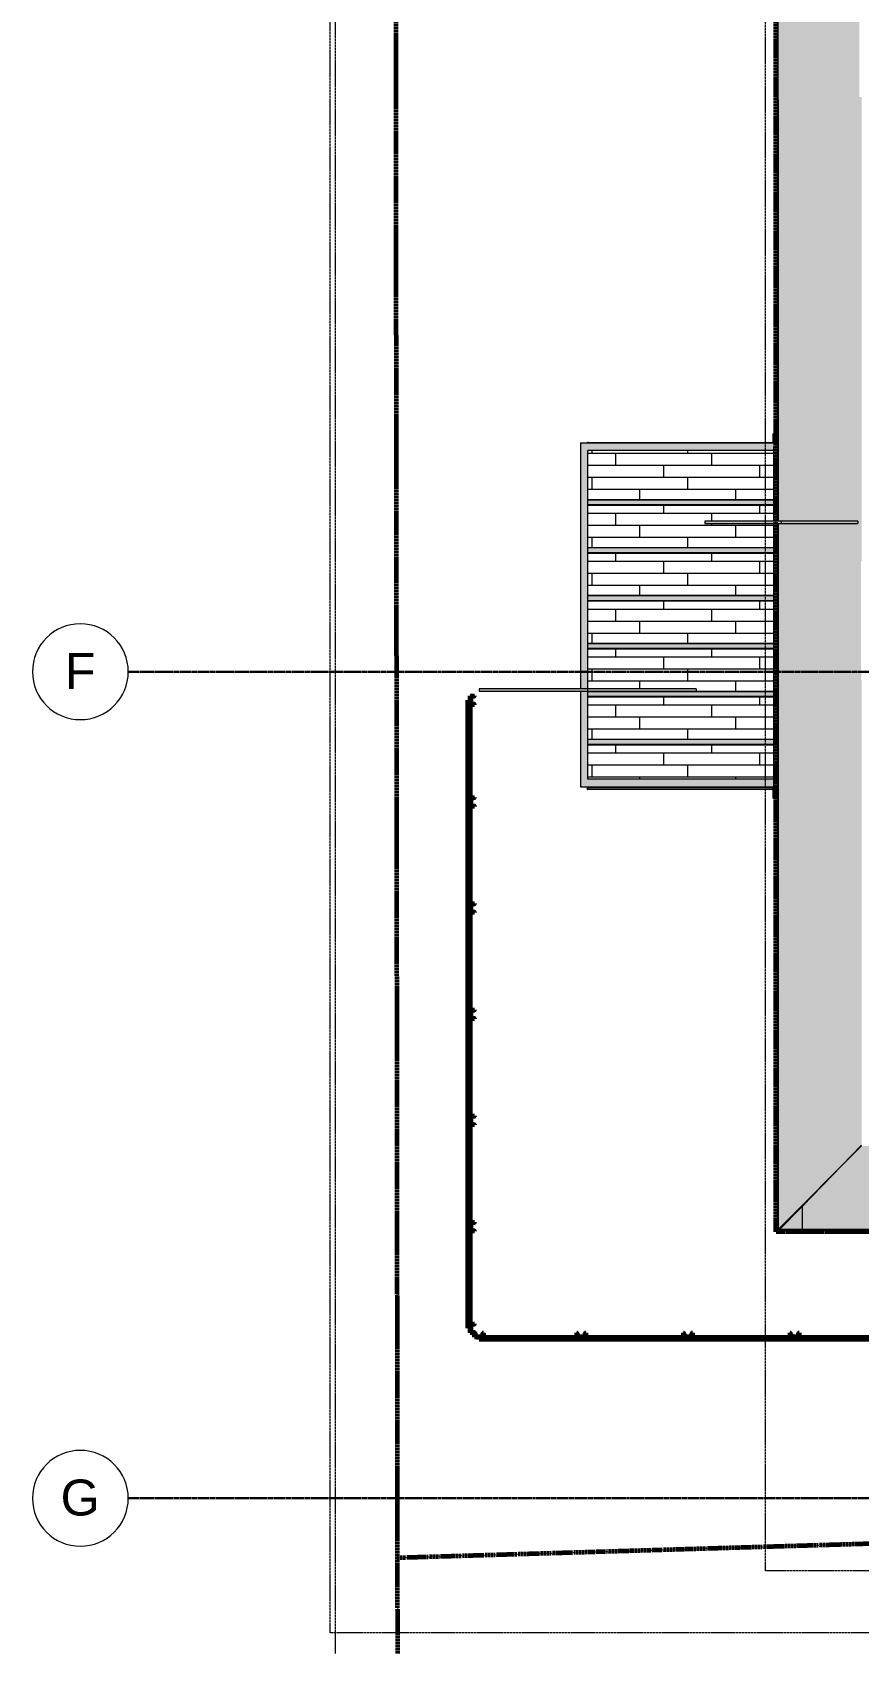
# Model space of a CAD drawing. Header units: inches. Extents: x -4110 to -1807, y 9775 to 11251.
# Drawn here: x -4109 to -3833, y 9839 to 10381 of the extents above; entities that cross this region are included whole.
import ezdxf

# ---------------------------------------------------------------- set-up
doc = ezdxf.new("R2010")
doc.units = ezdxf.units.IN
doc.header["$MEASUREMENT"] = 0
for name, pattern in [('Aligning Line 1_8_', [0.25, 0.125, -0.125]), ('Aligning Line 1_8__2_', [0.25, 0.125, -0.125]), ('Dash 1_16_', [0.125, 0.0625, -0.0625]), ('Double Dash 3_8_', [1, 0.375, -0.125, 0.125, -0.125, 0.125, -0.125]), ('Grid Line 1_2_', [0.875, 0.5, -0.125, 0.125, -0.125]), ('Hidden 1_8__2_', [0.1875, 0.125, -0.0625])]:
    doc.linetypes.add(name, pattern=pattern)
for name, color, linetype, lineweight in [('0-1', 7, 'Continuous', 5), ('0-3', 10, 'Continuous', 18), ('0-4', 250, 'Double Dash 3_8_', 60), ('0-5', 165, 'Continuous', 5), ('A-CLNG-1', 10, 'Continuous', 18), ('A-CLNG-PATT-1', 252, 'Continuous', 18), ('A-FLOR-PATT-1', 251, 'Continuous', 9), ('A-GLAZ-1', 10, 'Continuous', 18), ('A-GLAZ-6', 251, 'Continuous', 9), ('A-GLAZ-CURT-1', 35, 'Continuous', 9), ('A-GLAZ-CURT-2', 7, 'Continuous', 9), ('A-GLAZ-CURT-3', 250, 'Continuous', 60), ('A-GLAZ-CWMG-1', 7, 'Continuous', 9), ('A-GLAZ-CWMG-2', 250, 'Continuous', 60), ('A-WALL-1', 8, 'Continuous', 5), ('A-WALL-10', 255, 'Continuous', 18), ('A-WALL-6', 10, 'Continuous', 18), ('C-PROP-LINE-1', 250, 'Double Dash 3_8_', 60), ('C-PROP-LINE-2', 250, 'Dash 1_16_', 60), ('G-ANNO-SYMB-1', 147, 'Aligning Line 1_8_', 9), ('G-ANNO-SYMB-2', 147, 'Aligning Line 1_8__2_', 9), ('S-BEAM-1', 135, 'Continuous', 9), ('S-BEAM-2', 7, 'Continuous', 9), ('S-BEAM-3', 7, 'Hidden 1_8__2_', 9), ('S-GRID-1', 1, 'Grid Line 1_2_', 30), ('S-GRID-IDEN', 1, 'Continuous', 9), ('S-GRID-IDEN-1', 147, 'Continuous', 9)]:
    doc.layers.add(name, color=color, linetype=linetype, lineweight=lineweight)
doc.styles.add('Arial', font='arial.ttf', dxfattribs={"height": 12})

# ---------------------------------------------------------------- blocks, each defined once
blk = doc.blocks.new('CTR - 1st Phase - Unit Layouts_rvt-1-ENLARGED RCP - 1ST FLOOR PLAN - WEST')
at = {"layer": 'G-ANNO-SYMB-1'}
for p, q in [((-4009.53, 9846.28), (-4009.53, 11153.47)), ((-1871.59, 9846.28), (-4009.53, 9846.28))]:
    blk.add_line(p, q, dxfattribs=at)
blk = doc.blocks.new('Perforated Panel at Magic-Pak - hvac panel - 2nd floor 2-2702973-ENLARGED RCP - 1ST FLOOR PLAN - WEST')
at = {"layer": 'A-GLAZ-6'}
h = blk.add_hatch(dxfattribs=at)
h.set_pattern_fill('FP_11', color=256, style=0, pattern_type=2)
h.set_pattern_definition([(0, (0, 4.156), (1, -1), [0.5, -1.5]), (270, (0.25, 4.406), (-1, -1), [0.5, -1.5])])
h.paths.add_polyline_path([(-19.01, 4.12), (19.01, 4.12), (19.01, 4.19), (-19.01, 4.19)], flags=0)
at = {"layer": 'A-GLAZ-1'}
for p, q in [((19.01, 4.19), (-19.01, 4.19)), ((-19.01, 4.12), (-19.01, 4.19)), ((19.01, 4.12), (-19.01, 4.12)), ((19.01, 4.12), (19.01, 4.19))]:
    blk.add_line(p, q, dxfattribs=at)
blk = doc.blocks.new('Horizontal_Siding - Horizontal_Siding-2854973-ENLARGED RCP - 1ST FLOOR PLAN - WEST')
at = {"layer": 'A-GLAZ-CURT-1'}
blk.add_hatch(color=256, dxfattribs=at).paths.add_polyline_path([(15.73, 1.5), (18.12, 1.5), (18.12, 2.25), (-18.12, 2.25), (-18.12, 1.5), (15.65, 1.5)], flags=0)
at = {"layer": 'A-GLAZ-CURT-2'}
for p, q in [((18.12, 2.25), (-18.12, 2.25)), ((-18.12, 2.25), (-18.12, 1.5)), ((-18.12, 1.5), (18.12, 1.5)), ((18.12, 2.25), (18.12, 1.5))]:
    blk.add_line(p, q, dxfattribs=at)
blk = doc.blocks.new('Horizontal_Siding - Horizontal_Siding-2855037-ENLARGED RCP - 1ST FLOOR PLAN - WEST')
at = {"layer": 'A-GLAZ-CURT-1'}
blk.add_hatch(color=256, dxfattribs=at).paths.add_polyline_path([(16.98, -1.5), (-16.98, -1.5), (-16.98, -2.25), (16.98, -2.25)], flags=0)
at = {"layer": 'A-GLAZ-CURT-3'}
for p, q in [((-16.98, -1.5), (16.98, -1.5)), ((-16.98, -2.25), (-16.98, -1.5)), ((16.98, -2.25), (-16.98, -2.25)), ((16.98, -1.5), (16.98, -2.25))]:
    blk.add_line(p, q, dxfattribs=at)
blk = doc.blocks.new('Horizontal_Siding - Horizontal_Siding-2855038-ENLARGED RCP - 1ST FLOOR PLAN - WEST')
at = {"layer": 'A-GLAZ-CURT-1'}
blk.add_hatch(color=256, dxfattribs=at).paths.add_polyline_path([(17.73, -1.5), (-17.73, -1.5), (-17.73, -2.25), (17.73, -2.25)], flags=0)
at = {"layer": 'A-GLAZ-CURT-3'}
for p, q in [((-17.73, -1.5), (17.73, -1.5)), ((-17.73, -2.25), (-17.73, -1.5)), ((17.73, -2.25), (-17.73, -2.25)), ((17.73, -1.5), (17.73, -2.25))]:
    blk.add_line(p, q, dxfattribs=at)
blk = doc.blocks.new('Rectangular Mullion - RAILING POST-2669755-ENLARGED RCP - 1ST FLOOR PLAN - WEST')
at = {"layer": 'A-GLAZ-CWMG-1'}
blk.add_hatch(color=256, dxfattribs=at).paths.add_polyline_path([(1.5, 0), (1.35, 0.06), (1.29, 0.21), (1.22, 1.18), (-1.22, 1.18), (-1.29, 0.21), (-1.35, 0.06), (-1.5, 0), (-1.5, 1.5), (1.5, 1.5), (1.5, 0.21)], flags=0)
at = {"layer": 'A-GLAZ-CWMG-2'}
for p, q in [((-1.5, 1.5), (-1.5, 0)), ((1.5, 1.5), (-1.5, 1.5)), ((-1.29, 0.21), (-1.22, 1.18)), ((-1.22, 1.18), (1.22, 1.18)), ((1.22, 1.18), (1.29, 0.21)), ((1.5, 0), (1.5, 1.5))]:
    blk.add_line(p, q, dxfattribs=at)
for centre, start, end in [((-1.5, 0.21), 270, 0.528), ((1.5, 0.21), 179.472, 270)]:
    blk.add_arc(centre, 0.21, start, end, dxfattribs=at)
blk = doc.blocks.new('Rectangular Mullion - RAILING POST-2680127-ENLARGED RCP - 1ST FLOOR PLAN - WEST')
at = {"layer": 'A-GLAZ-CWMG-1'}
blk.add_hatch(color=256, dxfattribs=at).paths.add_polyline_path([(0, 0), (-0.15, 0.06), (-0.21, 0.21), (-0.28, 1.18), (-2.72, 1.18), (-2.79, 0.21), (-2.85, 0.06), (-3, 0), (-3, 1.5), (0, 1.5), (0, 0.21)], flags=0)
at = {"layer": 'A-GLAZ-CWMG-2'}
for p, q in [((-3, 1.5), (-3, 0)), ((0, 1.5), (-3, 1.5)), ((-2.79, 0.21), (-2.72, 1.18)), ((-2.72, 1.18), (-0.28, 1.18)), ((-0.28, 1.18), (-0.21, 0.21)), ((0, 0), (0, 1.5))]:
    blk.add_line(p, q, dxfattribs=at)
for centre, start, end in [((-3, 0.21), 270, 0.528), ((0, 0.21), 179.472, 270)]:
    blk.add_arc(centre, 0.21, start, end, dxfattribs=at)
blk = doc.blocks.new('Rectangular Mullion - RAILING POST-2806293-ENLARGED RCP - 1ST FLOOR PLAN - WEST')
at = {"layer": 'A-GLAZ-CWMG-1'}
blk.add_hatch(color=256, dxfattribs=at).paths.add_polyline_path([(-3, 1.5), (-3, 0), (-2.85, 0.06), (-2.79, 0.21), (-2.72, 1.18), (-0.28, 1.18), (-0.21, 0.21), (-0.15, 0.06), (0, 0), (0, 1.5), (-1.5, 1.5)], flags=0)
at = {"layer": 'A-GLAZ-CWMG-2'}
for p, q in [((-3, 1.5), (0, 1.5)), ((-3, 0), (-3, 1.5)), ((-2.72, 1.18), (-2.79, 0.21)), ((-0.28, 1.18), (-2.72, 1.18)), ((-0.21, 0.21), (-0.28, 1.18)), ((0, 1.5), (0, 0))]:
    blk.add_line(p, q, dxfattribs=at)
for centre, start, end in [((-3, 0.21), 270, 0.528), ((0, 0.21), 179.472, 270)]:
    blk.add_arc(centre, 0.211, start, end, dxfattribs=at)
blk = doc.blocks.new('Horizontal_Siding - Horizontal_Siding-3202369-ENLARGED RCP - 1ST FLOOR PLAN - WEST')
at = {"layer": 'A-GLAZ-CURT-1'}
blk.add_hatch(color=256, dxfattribs=at).paths.add_polyline_path([(-17.06, 2.25), (-17.06, 1.5), (17.06, 1.5), (17.06, 2.25), (-12.37, 2.25)], flags=0)
at = {"layer": 'A-GLAZ-CURT-3'}
for p, q in [((-17.06, 1.5), (-17.06, 2.25)), ((-17.06, 2.25), (17.06, 2.25)), ((17.06, 1.5), (-17.06, 1.5)), ((17.06, 2.25), (17.06, 1.5))]:
    blk.add_line(p, q, dxfattribs=at)
blk = doc.blocks.new('Horizontal_Siding - Horizontal_Siding-3202368-ENLARGED RCP - 1ST FLOOR PLAN - WEST')
at = {"layer": 'A-GLAZ-CURT-1'}
blk.add_hatch(color=256, dxfattribs=at).paths.add_polyline_path([(-17.81, 2.25), (-17.81, 1.5), (17.81, 1.5), (17.81, 2.25)], flags=0)
at = {"layer": 'A-GLAZ-CURT-3'}
for p, q in [((-17.81, 1.5), (-17.81, 2.25)), ((-17.81, 2.25), (17.81, 2.25)), ((17.81, 1.5), (-17.81, 1.5)), ((17.81, 2.25), (17.81, 1.5))]:
    blk.add_line(p, q, dxfattribs=at)
blk = doc.blocks.new('Rectangular Mullion - RAILING POST-2666421-ENLARGED RCP - 1ST FLOOR PLAN - WEST')
at = {"layer": 'A-GLAZ-CWMG-1'}
blk.add_hatch(color=256, dxfattribs=at).paths.add_polyline_path([(0, -1.5), (-1.5, -1.5), (-1.5, 0), (-1.35, -0.06), (-1.29, -0.21), (-1.22, -1.18), (1.22, -1.18), (1.29, -0.21), (1.35, -0.06), (1.5, 0), (1.5, -1.5)], flags=0)
at = {"layer": 'A-GLAZ-CWMG-2'}
for p, q in [((-1.5, 0), (-1.5, -1.5)), ((1.5, -1.5), (1.5, 0)), ((-1.5, -1.5), (1.5, -1.5)), ((-1.22, -1.18), (-1.29, -0.21)), ((1.22, -1.18), (-1.22, -1.18)), ((1.29, -0.21), (1.22, -1.18))]:
    blk.add_line(p, q, dxfattribs=at)
for centre, start, end in [((-1.5, -0.21), 359.472, 90), ((1.5, -0.21), 90, 180.528)]:
    blk.add_arc(centre, 0.21, start, end, dxfattribs=at)
blk = doc.blocks.new('Rectangular Mullion - RAILING POST-2680133-ENLARGED RCP - 1ST FLOOR PLAN - WEST')
at = {"layer": 'A-GLAZ-CWMG-1'}
blk.add_hatch(color=256, dxfattribs=at).paths.add_polyline_path([(0, -1.5), (-3, -1.5), (-3, 0), (-2.85, -0.06), (-2.79, -0.21), (-2.72, -1.18), (-0.28, -1.18), (-0.21, -0.21), (-0.15, -0.06), (0, 0), (0, -1.18)], flags=0)
at = {"layer": 'A-GLAZ-CWMG-2'}
for p, q in [((-3, 0), (-3, -1.5)), ((0, -1.5), (0, 0)), ((-3, -1.5), (0, -1.5)), ((-2.72, -1.18), (-2.79, -0.21)), ((-0.28, -1.18), (-2.72, -1.18)), ((-0.21, -0.21), (-0.28, -1.18))]:
    blk.add_line(p, q, dxfattribs=at)
for centre, start, end in [((-3, -0.21), 359.472, 90), ((0, -0.21), 90, 180.528)]:
    blk.add_arc(centre, 0.21, start, end, dxfattribs=at)
blk = doc.blocks.new('Horizontal_Siding - Horizontal_Siding-2840883-ENLARGED RCP - 1ST FLOOR PLAN - WEST')
at = {"layer": 'A-GLAZ-CURT-1'}
blk.add_hatch(color=256, dxfattribs=at).paths.add_polyline_path([(11.43, 1.5), (12.77, 1.5), (12.77, 2.25), (-12.77, 2.25), (-12.77, 1.5), (10.28, 1.5)], flags=0)
at = {"layer": 'A-GLAZ-CURT-2'}
for p, q in [((12.77, 2.25), (-12.77, 2.25)), ((-12.77, 2.25), (-12.77, 1.5)), ((-12.77, 1.5), (12.77, 1.5)), ((12.77, 2.25), (12.77, 1.5))]:
    blk.add_line(p, q, dxfattribs=at)
blk = doc.blocks.new('Walls 77 - Walls 1-3288039-ENLARGED RCP - 1ST FLOOR PLAN - WEST')
at = {"layer": 'S-BEAM-1'}
for points in [[(-3923.4, 10243.58), (-3923.21, 10243.58), (-3923.26, 10243.66), (-3923.44, 10243.75), (-3923.57, 10243.75), (-3923.71, 10243.66), (-3923.74, 10243.58), (-3923.44, 10243.58)], [(-3861.72, 10243.58), (-3861.72, 10243.76), (-3923.4, 10243.75), (-3923.26, 10243.66), (-3923.21, 10243.58), (-3867.12, 10243.58)]]:
    blk.add_hatch(color=256, dxfattribs=at).paths.add_polyline_path(points, flags=0)
at = {"layer": 'S-BEAM-2'}
blk.add_hatch(color=256, dxfattribs=at).paths.add_polyline_path([(-3860.22, 10243.58), (-3860.22, 10246.64), (-3861.72, 10246.64), (-3861.72, 10243.58), (-3860.29, 10243.58)], flags=0)
for p, q in [((-3923.48, 10243.76), (-3861.72, 10243.76)), ((-3861.72, 10246.64), (-3860.22, 10246.64)), ((-3861.72, 10246.64), (-3861.72, 10243.58))]:
    blk.add_line(p, q, dxfattribs=at)
for start_param, end_param in [(0, 1.047198), (5.235988, 6.283185)]:
    blk.add_ellipse((-3923.48, 10243.39), major_axis=(0, 0.375), ratio=0.850805, start_param=start_param, end_param=end_param, dxfattribs=at)
blk = doc.blocks.new('Walls 78 - Walls 1-3288048-ENLARGED RCP - 1ST FLOOR PLAN - WEST')
at = {"layer": 'S-BEAM-1'}
for points in [[(-3923.4, 10127.83), (-3923.26, 10127.92), (-3923.21, 10128), (-3923.18, 10128.24), (-3923.21, 10128.38), (-3923.26, 10128.46), (-3923.44, 10128.55), (-3923.57, 10128.55), (-3923.71, 10128.46), (-3923.76, 10128.38), (-3923.8, 10128.19), (-3923.76, 10128), (-3923.71, 10127.92), (-3923.57, 10127.83), (-3923.44, 10127.83)], [(-3917.64, 10127.81), (-3861.72, 10127.83), (-3861.72, 10128.56), (-3923.4, 10128.55), (-3923.26, 10128.46), (-3923.18, 10128.29), (-3923.18, 10128.09), (-3923.26, 10127.92), (-3923.4, 10127.83), (-3923.3, 10127.81), (-3923.16, 10127.81)]]:
    blk.add_hatch(color=256, dxfattribs=at).paths.add_polyline_path(points, flags=0)
at = {"layer": 'S-BEAM-2'}
blk.add_hatch(color=256, dxfattribs=at).paths.add_polyline_path([(-3860.22, 10124.94), (-3860.22, 10128.75), (-3861.72, 10128.75), (-3861.72, 10124.94)], flags=0)
for p, q in [((-3923.48, 10128.56), (-3861.72, 10128.56)), ((-3861.72, 10128.76), (-3861.72, 10124.94)), ((-3861.72, 10127.81), (-3923.48, 10127.81)), ((-3860.22, 10124.94), (-3861.72, 10124.94))]:
    blk.add_line(p, q, dxfattribs=at)
for start_param, end_param in [(0, 3.141593), (3.141593, 6.283185)]:
    blk.add_ellipse((-3923.48, 10128.19), major_axis=(0, 0.375), ratio=0.850805, start_param=start_param, end_param=end_param, dxfattribs=at)
blk = doc.blocks.new('Walls 79 - Walls 3-3288063-ENLARGED RCP - 1ST FLOOR PLAN - WEST')
at = {"layer": 'A-WALL-10'}
h = blk.add_hatch(color=256, dxfattribs=at)
h.paths.add_polyline_path([(-3860.22, 10128.75), (-3860.22, 10128.93), (-3861.37, 10128.93), (-3861.37, 10131.28), (-3923.44, 10131.28), (-3923.44, 10160.69), (-3925.97, 10160.69), (-3925.97, 10128.75), (-3861.09, 10128.75)], flags=0)
h.paths.add_polyline_path([(-3925.97, 10161.44), (-3923.44, 10161.44), (-3923.44, 10241.05), (-3861.37, 10241.05), (-3861.37, 10242.25), (-3860.22, 10242.25), (-3860.22, 10243.58), (-3925.97, 10243.58), (-3925.97, 10167.87)], flags=0)
h = blk.add_hatch(color=256, dxfattribs=at)
h.paths.add_polyline_path([(-3860.22, 10128.93), (-3860.22, 10216.69), (-3861.37, 10216.69), (-3861.37, 10128.93)], flags=0)
h.paths.add_polyline_path([(-3860.22, 10217.44), (-3860.22, 10242.25), (-3861.37, 10242.25), (-3861.37, 10217.44)], flags=0)
at = {"layer": 'A-WALL-6'}
for p, q in [((-3925.97, 10243.58), (-3925.97, 10161.44)), ((-3925.97, 10243.58), (-3860.22, 10243.58)), ((-3860.22, 10242.25), (-3861.37, 10242.25)), ((-3861.37, 10217.44), (-3861.37, 10242.25)), ((-3860.22, 10241.05), (-3923.44, 10241.05)), ((-3923.44, 10161.44), (-3923.44, 10241.05)), ((-3861.37, 10128.93), (-3861.37, 10216.69)), ((-3925.97, 10160.69), (-3925.97, 10128.75)), ((-3923.44, 10131.28), (-3923.44, 10160.69)), ((-3925.97, 10128.75), (-3860.22, 10128.75)), ((-3860.22, 10131.28), (-3923.44, 10131.28)), ((-3861.37, 10128.93), (-3860.22, 10128.93))]:
    blk.add_line(p, q, dxfattribs=at)
blk = doc.blocks.new('CISC HSS Rectangular_CSA G40_21_ - HS102x51x4_8-3284483-ENLARGED RCP - 1ST FLOOR PLAN - WEST')
at = {"layer": 'S-BEAM-2'}
for points in [[(30.02, 1), (-32.05, 1), (-32.05, 0.62), (30.02, 0.63), (30.02, 1)], [(30.02, 0.62), (-32.05, 0.62), (-32.05, -0.62), (30.02, -0.62)], [(30.02, -1), (30.02, -0.62), (-32.05, -0.62), (-32.05, -1), (30.02, -1)]]:
    blk.add_hatch(color=256, dxfattribs=at).paths.add_polyline_path(points, flags=0)
for p, q in [((-32.05, 1), (30.02, 1)), ((30.02, -1), (-32.05, -1))]:
    blk.add_line(p, q, dxfattribs=at)
at = {"layer": 'S-BEAM-3'}
for p, q in [((30.02, 0.81), (-32.05, 0.81)), ((30.02, -0.81), (-32.05, -0.81))]:
    blk.add_line(p, q, dxfattribs=at)
blk = doc.blocks.new('CISC HSS Rectangular_CSA G40_21_ - HS102x51x4_8-V29-ENLARGED RCP - 1ST FLOOR PLAN - WEST')
at = {"layer": 'S-BEAM-2'}
for points in [[(4.04, 0.62), (30.02, 0.63), (30.02, 1), (4.04, 1), (4.04, 0.97), (-32.05, 0.97), (-32.05, 0.62), (-0.99, 0.62)], [(-0.99, -0.62), (30.02, -0.62), (30.02, 0.62), (-32.05, 0.62), (-32.05, -0.62)], [(30.02, -1), (30.02, -0.62), (-32.05, -0.62), (-32.05, -1), (-0.99, -1)]]:
    blk.add_hatch(color=256, dxfattribs=at).paths.add_polyline_path(points, flags=0)
for p, q in [((4.04, 1), (30.02, 1)), ((30.02, -1), (-32.05, -1))]:
    blk.add_line(p, q, dxfattribs=at)
at = {"layer": 'S-BEAM-3'}
for p, q in [((30.02, 0.81), (-32.05, 0.81)), ((30.02, -0.81), (-32.05, -0.81))]:
    blk.add_line(p, q, dxfattribs=at)
blk = doc.blocks.new('Family - ___-1878357-ENLARGED RCP - 1ST FLOOR PLAN - WEST')
at = {"layer": 'C-PROP-LINE-1'}
for p, q in [((-3988.45, 11153.47), (-3987.26, 10009.09)), ((-3987.26, 10009.09), (-3987.23, 9980.19)), ((-3987.23, 9980.19), (-3987.08, 9839.33))]:
    blk.add_line(p, q, dxfattribs=at)
blk = doc.blocks.new('Family - ___-2835860-ENLARGED RCP - 1ST FLOOR PLAN - WEST')
at = {"layer": 'C-PROP-LINE-2'}
for p, q in [((-3860.72, 9980.19), (-3860.72, 11153.47)), ((-2638.11, 9980.19), (-3860.72, 9980.19))]:
    blk.add_line(p, q, dxfattribs=at)
blk = doc.blocks.new('Family - ___-2835932-ENLARGED RCP - 1ST FLOOR PLAN - WEST')
at = {"layer": 'C-PROP-LINE-2'}
for p, q in [((-3860.72, 9980.19), (-3860.72, 11153.47)), ((-2067.92, 9980.19), (-3860.72, 9980.19))]:
    blk.add_line(p, q, dxfattribs=at)
blk = doc.blocks.new('Family - ___-2855424-ENLARGED RCP - 1ST FLOOR PLAN - WEST')
at = {"layer": 'C-PROP-LINE-2'}
blk.add_line((-3987.11, 9871.38), (-1871.59, 9934.71), dxfattribs=at)
blk = doc.blocks.new('CTR - 1st Phase - Shell_rvt-1-ENLARGED RCP - 1ST FLOOR PLAN - WEST')
at = {"layer": 'A-CLNG-PATT-1'}
h = blk.add_hatch(dxfattribs=at)
h.set_pattern_fill('FP_10', color=256, style=0, pattern_type=2)
h.set_pattern_definition([(90, (-2963.524, 11049.389), (4, -2e-16), []), (0, (-2963.524, 11049.389), (8, -8), [4, -28]), (0, (-2959.524, 11065.389), (8, -8), [4, -28])])
h.paths.add_polyline_path([(-3859.97, 9980.44), (-3859.49, 9980.94), (-3859.72, 9980.94), (-3851.85, 9988.78), (-3832.07, 10009.09), (-3832.07, 10164.39), (-3832.14, 10164.39), (-3832.14, 10166.26), (-3832.07, 10166.26), (-3832.07, 10166.64), (-3832.23, 10166.64), (-3832.23, 10204.14), (-3832.07, 10204.14), (-3832.07, 10359.15), (-3832.82, 10359.15), (-3832.82, 10388.15), (-3832.07, 10388.15), (-3832.07, 10473.14), (-3832.14, 10473.14), (-3832.14, 10475.01), (-3832.07, 10475.01), (-3832.07, 10626.74), (-3832.14, 10626.74), (-3832.14, 10628.61), (-3832.07, 10628.61), (-3832.07, 10714.69), (-3832.82, 10714.69), (-3832.82, 10743.69), (-3832.07, 10743.69), (-3832.07, 10932.69), (-3832.82, 10932.69), (-3832.82, 10961.69), (-3832.07, 10961.69), (-3832.07, 10973.04), (-3832.23, 10973.04), (-3832.23, 10980.79), (-3858.7, 10980.79), (-3858.7, 10984.31), (-3832.23, 10984.31), (-3832.23, 11010.54), (-3832.07, 11010.54), (-3832.07, 11010.91), (-3832.14, 11010.91), (-3832.14, 11012.79), (-3832.07, 11012.79), (-3832.07, 11153.47), (-3859.97, 11153.47), (-3859.97, 11013.86), (-3833.89, 11013.86), (-3833.89, 11013.11), (-3859.97, 11013.11), (-3859.97, 10217.44), (-3833.32, 10217.44), (-3833.32, 10216.69), (-3859.97, 10216.69), (-3859.97, 9980.69)], flags=0)
h.paths.add_polyline_path([(-2068.67, 9980.44), (-2068.67, 9980.94), (-2069.16, 9980.94)], flags=0)
h.paths.add_polyline_path([(-2068.67, 9981.19), (-2068.67, 10851.14), (-2069.16, 10850.64), (-2068.92, 10850.64), (-2076.8, 10842.8), (-2095.87, 10823.21), (-2096.2, 10822.74), (-2096.33, 10822.74), (-2096.57, 10822.49), (-2096.57, 10667.01), (-2096.51, 10667.01), (-2096.51, 10665.14), (-2096.57, 10665.14), (-2096.57, 10584.29), (-2095.82, 10584.29), (-2095.82, 10555.29), (-2096.57, 10555.29), (-2096.57, 10276.29), (-2095.82, 10276.29), (-2095.82, 10247.29), (-2096.57, 10247.29), (-2096.57, 10166.61), (-2096.51, 10166.61), (-2096.51, 10164.74), (-2096.57, 10164.74), (-2096.57, 10009.09), (-2096.33, 10008.84), (-2096.2, 10008.84), (-2076.42, 9989.06), (-2070.39, 9982.94)], flags=0)
h = blk.add_hatch(dxfattribs=at)
h.set_pattern_fill('FP_13', color=256, style=0, pattern_type=2)
h.set_pattern_definition([(180, (-1924.063, 10432.851), (5e-16, 4), []), (90, (-1924.063, 10432.851), (8, 8), [4, -28]), (90, (-1940.063, 10436.851), (8, 8), [4, -28])])
h.paths.add_polyline_path([(-3859.72, 9980.94), (-3147.37, 9980.94), (-3147.37, 10001.44), (-3126.87, 10001.44), (-3126.87, 9980.94), (-2945.77, 9980.94), (-2945.77, 10001.44), (-2925.27, 10001.44), (-2925.27, 9980.94), (-2768.77, 9980.94), (-2768.77, 10001.44), (-2748.27, 10001.44), (-2748.27, 9980.94), (-2699.75, 9980.94), (-2699.75, 10008.84), (-2720.56, 10008.84), (-2720.56, 10008.09), (-2749.56, 10008.09), (-2749.56, 10008.84), (-2830.52, 10008.84), (-2830.52, 10008.78), (-2832.4, 10008.78), (-2832.4, 10008.84), (-2866.52, 10008.84), (-2866.52, 10008.78), (-2868.4, 10008.78), (-2868.4, 10008.84), (-2868.77, 10008.84), (-2868.77, 10008.68), (-2906.27, 10008.68), (-2906.27, 10008.84), (-2964.77, 10008.84), (-2964.77, 10008.68), (-3002.27, 10008.68), (-3002.27, 10008.84), (-3002.65, 10008.84), (-3002.65, 10008.78), (-3004.52, 10008.78), (-3004.52, 10008.84), (-3100.56, 10008.84), (-3100.56, 10008.09), (-3129.56, 10008.09), (-3129.56, 10008.84), (-3144.69, 10008.84), (-3144.69, 10008.09), (-3173.69, 10008.09), (-3173.69, 10008.84), (-3269.72, 10008.84), (-3269.72, 10008.78), (-3271.6, 10008.78), (-3271.6, 10008.84), (-3271.97, 10008.84), (-3271.97, 10008.68), (-3309.47, 10008.68), (-3309.47, 10008.84), (-3487.22, 10008.84), (-3487.22, 10008.09), (-3516.22, 10008.09), (-3516.22, 10008.84), (-3832.07, 10008.84), (-3841.37, 9999.54), (-3851.85, 9988.78), (-3857.97, 9982.68)], flags=0)
h.paths.add_polyline_path([(-2698, 9980.94), (-2637.67, 9980.94), (-2637.67, 10008.84), (-2698, 10008.84), (-2698, 10000.09)], flags=0)
h.paths.add_polyline_path([(-2752.52, 9980.94), (-2752.52, 9997.19), (-2764.52, 9997.19), (-2764.52, 9980.94)], flags=0)
h.paths.add_polyline_path([(-3131.12, 9980.94), (-3131.12, 9997.19), (-3143.12, 9997.19), (-3143.12, 9980.94), (-3136.94, 9980.94)], flags=0)
h.paths.add_polyline_path([(-2929.52, 9980.94), (-2929.52, 9997.19), (-2941.52, 9997.19), (-2941.52, 9980.94)], flags=0)
h.paths.add_polyline_path([(-2334.69, 9980.94), (-2068.3, 9980.94), (-2068.67, 9981.31), (-2068.67, 9981.19), (-2076.42, 9989.06), (-2096.2, 10008.84), (-2309.72, 10008.84), (-2309.72, 10008.78), (-2311.6, 10008.78), (-2311.6, 10008.84), (-2311.97, 10008.84), (-2311.97, 10008.68), (-2349.47, 10008.68), (-2349.47, 10008.84), (-2522.97, 10008.84), (-2522.97, 9980.94), (-2343.11, 9980.94)], flags=0)
h.paths.add_polyline_path([(-3444.12, 9995.64), (-3476.12, 9995.64), (-3476.12, 10008.64), (-3412.12, 10008.64), (-3412.12, 9995.64)], flags=0)
h.paths.add_polyline_path([(-2096.2, 10822.74), (-2095.87, 10823.21), (-2076.8, 10842.8), (-2068.92, 10850.64), (-2096.82, 10850.64), (-2096.82, 10823.99), (-2097.57, 10823.99), (-2097.57, 10822.74), (-2096.57, 10822.74)], flags=0)
h.paths.add_polyline_path([(-2887.07, 10822.74), (-2887.07, 10822.9), (-2849.57, 10822.9), (-2849.57, 10822.74), (-2849.2, 10822.74), (-2849.2, 10822.8), (-2847.32, 10822.8), (-2847.32, 10822.74), (-2751.29, 10822.74), (-2751.29, 10823.49), (-2722.29, 10823.49), (-2722.29, 10822.74), (-2707.16, 10822.74), (-2707.16, 10823.49), (-2678.16, 10823.49), (-2678.16, 10822.74), (-2582.12, 10822.74), (-2582.12, 10822.8), (-2580.25, 10822.8), (-2580.25, 10822.74), (-2579.87, 10822.74), (-2579.87, 10822.9), (-2542.37, 10822.9), (-2542.37, 10822.74), (-2349.47, 10822.74), (-2349.47, 10822.9), (-2311.97, 10822.9), (-2311.97, 10822.74), (-2311.6, 10822.74), (-2311.6, 10822.8), (-2309.72, 10822.8), (-2309.72, 10822.74), (-2097.89, 10822.76), (-2097.89, 10825.21), (-2098.86, 10825.28), (-2099.01, 10825.34), (-2099.07, 10825.49), (-2097.57, 10825.49), (-2097.57, 10850.64), (-3399.92, 10850.64), (-3399.92, 10822.74), (-3367.07, 10822.74), (-3367.07, 10822.9), (-3329.57, 10822.9), (-3329.57, 10822.74), (-3329.2, 10822.74), (-3329.2, 10822.8), (-3327.32, 10822.8), (-3327.32, 10822.74), (-3293.2, 10822.74), (-3293.2, 10822.8), (-3291.32, 10822.8), (-3291.32, 10822.74), (-3244.26, 10822.74), (-3244.26, 10823.49), (-3215.26, 10823.49), (-3215.26, 10822.74), (-3136.52, 10822.74), (-3136.52, 10822.8), (-3134.65, 10822.8), (-3134.65, 10822.74), (-3100.52, 10822.74), (-3100.52, 10822.8), (-3098.65, 10822.8), (-3098.65, 10822.74), (-3098.27, 10822.74), (-3098.27, 10822.9), (-3060.77, 10822.9), (-3060.77, 10822.74), (-3021.32, 10822.74), (-3021.32, 10823.49), (-2992.32, 10823.49), (-2992.32, 10822.74), (-2946.57, 10822.74)], flags=0)
h.paths.add_polyline_path([(-2068.67, 10850.26), (-2068.3, 10850.64), (-2068.67, 10850.64)], flags=0)
at = {"layer": 'A-FLOR-PATT-1'}
h = blk.add_hatch(dxfattribs=at)
h.set_pattern_fill('FP_18', color=256, style=0, pattern_type=2)
h.set_pattern_definition([(180, (-2298.096, 10776.115), (5e-16, 4), []), (90, (-2298.096, 10776.115), (8, 8), [4, -28]), (90, (-2314.096, 10780.115), (8, 8), [4, -28])])
h.paths.add_polyline_path([(-3923.44, 10131.28), (-3861.37, 10131.28), (-3861.37, 10142.72), (-3923.44, 10142.72), (-3923.44, 10144.72), (-3861.37, 10144.72), (-3861.37, 10158.72), (-3923.44, 10158.72), (-3923.44, 10131.93)], flags=0)
h.paths.add_polyline_path([(-3861.37, 10160.72), (-3861.37, 10174.72), (-3923.44, 10174.72), (-3923.44, 10176.72), (-3861.37, 10176.72), (-3861.37, 10190.72), (-3923.44, 10190.72), (-3923.44, 10192.72), (-3861.37, 10192.72), (-3861.37, 10206.72), (-3923.44, 10206.72), (-3923.44, 10208.72), (-3861.37, 10208.72), (-3861.37, 10216.69), (-3884.42, 10216.69), (-3884.42, 10217.44), (-3861.37, 10217.44), (-3861.37, 10222.72), (-3923.44, 10222.72), (-3923.44, 10224.72), (-3861.37, 10224.72), (-3861.37, 10241.05), (-3923.44, 10241.05), (-3923.44, 10161.44), (-3887.35, 10161.44), (-3887.35, 10160.72)], flags=0)
at = {"layer": 'A-WALL-1'}
h = blk.add_hatch(color=256, dxfattribs=at)
h.paths.add_polyline_path([(-3859.97, 9980.69), (-3859.97, 10216.69), (-3860.22, 10216.69), (-3860.22, 9980.69)], flags=0)
h.paths.add_polyline_path([(-3857.96, 9980.69), (-3851.85, 9980.69), (-3851.85, 9980.94), (-3859.49, 9980.94), (-3859.73, 9980.69), (-3857.97, 9980.69)], flags=0)
h.paths.add_polyline_path([(-3860.07, 10217.44), (-3859.97, 10217.44), (-3859.97, 10358.19), (-3860.22, 10358.19), (-3860.22, 10217.44)], flags=0)
h.paths.add_polyline_path([(-3860.22, 10396.21), (-3859.97, 10396.21), (-3859.97, 10703.98), (-3860.22, 10703.98), (-3860.22, 10414.27)], flags=0)
h.paths.add_polyline_path([(-3859.97, 10742), (-3859.97, 10934.38), (-3860.22, 10934.38), (-3860.22, 10742)], flags=0)
h.paths.add_polyline_path([(-3860.22, 10972.4), (-3859.97, 10972.4), (-3859.97, 11013.11), (-3860.22, 11013.11), (-3860.22, 10975.24)], flags=0)
h.paths.add_polyline_path([(-3860.19, 11013.86), (-3859.97, 11013.86), (-3859.97, 11153.47), (-3860.22, 11153.47), (-3860.22, 11013.86)], flags=0)
blk.add_hatch(color=256, dxfattribs=at).paths.add_polyline_path([(-3859.97, 10358.19), (-3859.97, 10396.21), (-3860.16, 10396.21), (-3860.16, 10358.19)], flags=0)
h = blk.add_hatch(color=256, dxfattribs=at)
h.paths.add_polyline_path([(-3825.61, 9980.69), (-3520.94, 9980.69), (-3520.94, 9980.94), (-3851.85, 9980.94), (-3851.85, 9980.69), (-3832.07, 9980.69)], flags=0)
h.paths.add_polyline_path([(-3175.71, 9980.69), (-3175.34, 9980.69), (-3175.34, 9980.94), (-3482.91, 9980.94), (-3482.91, 9980.69), (-3175.77, 9980.69)], flags=0)
h.paths.add_polyline_path([(-3136.94, 9980.69), (-3136.94, 9980.94), (-3137.31, 9980.94), (-3137.31, 9980.69)], flags=0)
h.paths.add_polyline_path([(-2768.77, 9980.69), (-2768.77, 9980.94), (-2830.11, 9980.94), (-2830.11, 9980.69), (-2814.62, 9980.69)], flags=0)
h.paths.add_polyline_path([(-2881.98, 9980.69), (-2868.14, 9980.69), (-2868.14, 9980.94), (-2925.27, 9980.94), (-2925.27, 9980.69), (-2906.54, 9980.69)], flags=0)
h.paths.add_polyline_path([(-2764.52, 9980.69), (-2752.52, 9980.69), (-2752.52, 9980.94), (-2764.52, 9980.94), (-2764.52, 9980.85)], flags=0)
h.paths.add_polyline_path([(-2748.27, 9980.69), (-2699.75, 9980.69), (-2699.75, 9980.94), (-2748.27, 9980.94), (-2748.27, 9980.83)], flags=0)
h.paths.add_polyline_path([(-3057.68, 9980.69), (-2945.77, 9980.69), (-2945.77, 9980.94), (-3098.91, 9980.94), (-3098.91, 9980.69), (-3084.06, 9980.69)], flags=0)
h.paths.add_polyline_path([(-2929.52, 9980.69), (-2929.52, 9980.94), (-2941.52, 9980.94), (-2941.52, 9980.69)], flags=0)
h.paths.add_polyline_path([(-2698, 9980.69), (-2638.11, 9980.69), (-2638.11, 9980.94), (-2698, 9980.94), (-2698, 9980.77)], flags=0)
at = {"layer": 'A-CLNG-1'}
for p, q in [((-3859.97, 10358.19), (-3859.97, 10396.21)), ((-3859.97, 10217.44), (-3859.97, 10358.19)), ((-3859.97, 9980.69), (-3859.97, 10216.69)), ((-3859.97, 9980.94), (-3832.07, 10008.84)), ((-3832.07, 10009.09), (-3851.85, 9988.78)), ((-3851.85, 9988.78), (-3859.73, 9980.69)), ((-3851.85, 9980.94), (-3859.97, 9980.94)), ((-3859.73, 9980.69), (-3859.97, 9980.44)), ((-3859.97, 9980.44), (-3859.97, 9980.69)), ((-3520.94, 9980.94), (-3851.85, 9980.94))]:
    blk.add_line(p, q, dxfattribs=at)
at = {"layer": 'A-WALL-6'}
for p, q in [((-3860.22, 10358.19), (-3860.22, 10217.44)), ((-3860.22, 10358.19), (-3859.97, 10358.19)), ((-3859.97, 10358.19), (-3859.97, 10217.44)), ((-3860.22, 10216.69), (-3860.22, 9980.69)), ((-3859.97, 10216.69), (-3859.97, 9980.69)), ((-3859.73, 9980.69), (-3851.85, 9988.78)), ((-3851.85, 9980.94), (-3851.85, 9988.78)), ((-3859.97, 9980.69), (-3860.22, 9980.69)), ((-3851.85, 9980.69), (-3859.73, 9980.69)), ((-3851.85, 9980.94), (-3520.94, 9980.94)), ((-3851.85, 9980.69), (-3520.94, 9980.69))]:
    blk.add_line(p, q, dxfattribs=at)
at = {"layer": '0-3'}
for name, p, rotation in [('Perforated Panel at Magic-Pak - hvac panel - 2nd floor 2-2702973-ENLARGED RCP - 1ST FLOOR PLAN - WEST', (-3856.04, 10377.2), 89.99999999999991), ('Horizontal_Siding - Horizontal_Siding-2855037-ENLARGED RCP - 1ST FLOOR PLAN - WEST', (-3961.32, 10140.71), 269.9999999999769), ('Rectangular Mullion - RAILING POST-2806293-ENLARGED RCP - 1ST FLOOR PLAN - WEST', (-3961.32, 10159.19), 89.99999999997688), ('Horizontal_Siding - Horizontal_Siding-2855038-ENLARGED RCP - 1ST FLOOR PLAN - WEST', (-3961.32, 10106), 269.9999999999769), ('Horizontal_Siding - Horizontal_Siding-2855038-ENLARGED RCP - 1ST FLOOR PLAN - WEST', (-3961.32, 10070.54), 269.9999999999769), ('Horizontal_Siding - Horizontal_Siding-2855038-ENLARGED RCP - 1ST FLOOR PLAN - WEST', (-3961.32, 10035.09), 269.9999999999769), ('Horizontal_Siding - Horizontal_Siding-2855038-ENLARGED RCP - 1ST FLOOR PLAN - WEST', (-3961.32, 9999.63), 269.9999999999769), ('Horizontal_Siding - Horizontal_Siding-2855037-ENLARGED RCP - 1ST FLOOR PLAN - WEST', (-3961.32, 9964.92), 269.9999999999769), ('Horizontal_Siding - Horizontal_Siding-3202369-ENLARGED RCP - 1ST FLOOR PLAN - WEST', (-3942.76, 9946.44), 180), ('Horizontal_Siding - Horizontal_Siding-3202368-ENLARGED RCP - 1ST FLOOR PLAN - WEST', (-3907.89, 9946.44), 180), ('Horizontal_Siding - Horizontal_Siding-3202368-ENLARGED RCP - 1ST FLOOR PLAN - WEST', (-3872.26, 9946.44), 180), ('Horizontal_Siding - Horizontal_Siding-3202369-ENLARGED RCP - 1ST FLOOR PLAN - WEST', (-3837.39, 9946.44), 180)]:
    blk.add_blockref(name, p, dxfattribs=dict(at, rotation=rotation))
for name, p in [('Walls 79 - Walls 3-3288063-ENLARGED RCP - 1ST FLOOR PLAN - WEST', (0, 0)), ('Walls 77 - Walls 1-3288039-ENLARGED RCP - 1ST FLOOR PLAN - WEST', (0, 0)), ('CISC HSS Rectangular_CSA G40_21_ - HS102x51x4_8-3284483-ENLARGED RCP - 1ST FLOOR PLAN - WEST', (-3891.39, 10223.72)), ('Horizontal_Siding - Horizontal_Siding-2840883-ENLARGED RCP - 1ST FLOOR PLAN - WEST', (-3871.65, 10215.19)), ('Horizontal_Siding - Horizontal_Siding-2840883-ENLARGED RCP - 1ST FLOOR PLAN - WEST', (-3846.1, 10215.19)), ('CISC HSS Rectangular_CSA G40_21_ - HS102x51x4_8-3284483-ENLARGED RCP - 1ST FLOOR PLAN - WEST', (-3891.39, 10207.72)), ('CISC HSS Rectangular_CSA G40_21_ - HS102x51x4_8-3284483-ENLARGED RCP - 1ST FLOOR PLAN - WEST', (-3891.39, 10191.72)), ('CISC HSS Rectangular_CSA G40_21_ - HS102x51x4_8-3284483-ENLARGED RCP - 1ST FLOOR PLAN - WEST', (-3891.39, 10175.72)), ('Horizontal_Siding - Horizontal_Siding-2854973-ENLARGED RCP - 1ST FLOOR PLAN - WEST', (-3941.7, 10159.19)), ('Horizontal_Siding - Horizontal_Siding-2854973-ENLARGED RCP - 1ST FLOOR PLAN - WEST', (-3905.47, 10159.19)), ('CISC HSS Rectangular_CSA G40_21_ - HS102x51x4_8-V29-ENLARGED RCP - 1ST FLOOR PLAN - WEST', (-3891.39, 10159.72)), ('CISC HSS Rectangular_CSA G40_21_ - HS102x51x4_8-3284483-ENLARGED RCP - 1ST FLOOR PLAN - WEST', (-3891.39, 10143.72)), ('Walls 78 - Walls 1-3288048-ENLARGED RCP - 1ST FLOOR PLAN - WEST', (0, 0))]:
    blk.add_blockref(name, p, dxfattribs=at)
at = {"layer": '0-3', "extrusion": (0, 0, -1), "rotation": 270.0000000000231}
for name, p in [('Rectangular Mullion - RAILING POST-2669755-ENLARGED RCP - 1ST FLOOR PLAN - WEST', (3961.32, 10123.73)), ('Rectangular Mullion - RAILING POST-2669755-ENLARGED RCP - 1ST FLOOR PLAN - WEST', (3961.32, 10088.27)), ('Rectangular Mullion - RAILING POST-2669755-ENLARGED RCP - 1ST FLOOR PLAN - WEST', (3961.32, 10052.81)), ('Rectangular Mullion - RAILING POST-2669755-ENLARGED RCP - 1ST FLOOR PLAN - WEST', (3961.32, 10017.36)), ('Rectangular Mullion - RAILING POST-2669755-ENLARGED RCP - 1ST FLOOR PLAN - WEST', (3961.32, 9981.9)), ('Rectangular Mullion - RAILING POST-2680127-ENLARGED RCP - 1ST FLOOR PLAN - WEST', (3961.32, 9946.44))]:
    blk.add_blockref(name, p, dxfattribs=at)
at = {"layer": '0-3', "extrusion": (0, 0, -1)}
for name, p in [('Rectangular Mullion - RAILING POST-2680133-ENLARGED RCP - 1ST FLOOR PLAN - WEST', (3961.32, 9946.44)), ('Rectangular Mullion - RAILING POST-2666421-ENLARGED RCP - 1ST FLOOR PLAN - WEST', (3925.7, 9946.44)), ('Rectangular Mullion - RAILING POST-2666421-ENLARGED RCP - 1ST FLOOR PLAN - WEST', (3890.07, 9946.44)), ('Rectangular Mullion - RAILING POST-2666421-ENLARGED RCP - 1ST FLOOR PLAN - WEST', (3854.45, 9946.44))]:
    blk.add_blockref(name, p, dxfattribs=at)
at = {"layer": '0-4'}
for name in ['Family - ___-1878357-ENLARGED RCP - 1ST FLOOR PLAN - WEST', 'Family - ___-2835860-ENLARGED RCP - 1ST FLOOR PLAN - WEST', 'Family - ___-2835932-ENLARGED RCP - 1ST FLOOR PLAN - WEST', 'Family - ___-2855424-ENLARGED RCP - 1ST FLOOR PLAN - WEST']:
    blk.add_blockref(name, (0, 0), dxfattribs=at)
blk = doc.blocks.new('Grid - Grid Head - Circle-1738874-ENLARGED RCP - 1ST FLOOR PLAN - WEST')
at = {"layer": 'S-GRID-IDEN-1'}
for start, end in [(360, 180), (180, 360)]:
    blk.add_arc((0, 0), 0.25, start, end, dxfattribs=at)
blk = doc.blocks.new('CTR - 1st Phase - Structure_rvt-1-ENLARGED RCP - 1ST FLOOR PLAN - WEST')
at = {"layer": 'G-ANNO-SYMB-2'}
for p, q in [((-4007.78, 9839.33), (-4007.78, 11153.47)), ((-3864.19, 9867.01), (-3864.19, 11153.47)), ((-1904.06, 9867.01), (-3864.19, 9867.01))]:
    blk.add_line(p, q, dxfattribs=at)
at = {"layer": 'S-GRID-1'}
for p, q in [((-1807.14, 10167.19), (-4076.95, 10167.19)), ((-1807.14, 9891.19), (-4076.95, 9891.19))]:
    blk.add_line(p, q, dxfattribs=at)
at = {"layer": '0-5', "xscale": 63.99999999999997, "yscale": 63.99999999999997, "zscale": 63.99999999999997, "rotation": 89.99999999999986}
for p in [(-4092.95, 10167.19), (-4092.95, 9891.19)]:
    blk.add_blockref('Grid - Grid Head - Circle-1738874-ENLARGED RCP - 1ST FLOOR PLAN - WEST', p, dxfattribs=at)
at = {"layer": 'S-GRID-IDEN', "char_height": 12, "attachment_point": 1, "style": 'Arial'}
for s, insert, width in [('F', (-4098.14, 10173.44), 12.524), ('G', (-4099.55, 9897.44), 15.958)]:
    blk.add_mtext(s, dxfattribs=dict(at, insert=insert, width=width))

msp = doc.modelspace()

# ---------------------------------------------------------------- block references
at = {"layer": '0-1'}
for name in ['CTR - 1st Phase - Structure_rvt-1-ENLARGED RCP - 1ST FLOOR PLAN - WEST', 'CTR - 1st Phase - Unit Layouts_rvt-1-ENLARGED RCP - 1ST FLOOR PLAN - WEST', 'CTR - 1st Phase - Shell_rvt-1-ENLARGED RCP - 1ST FLOOR PLAN - WEST']:
    msp.add_blockref(name, (0, 0), dxfattribs=at)

doc.saveas('drawing.dxf')
